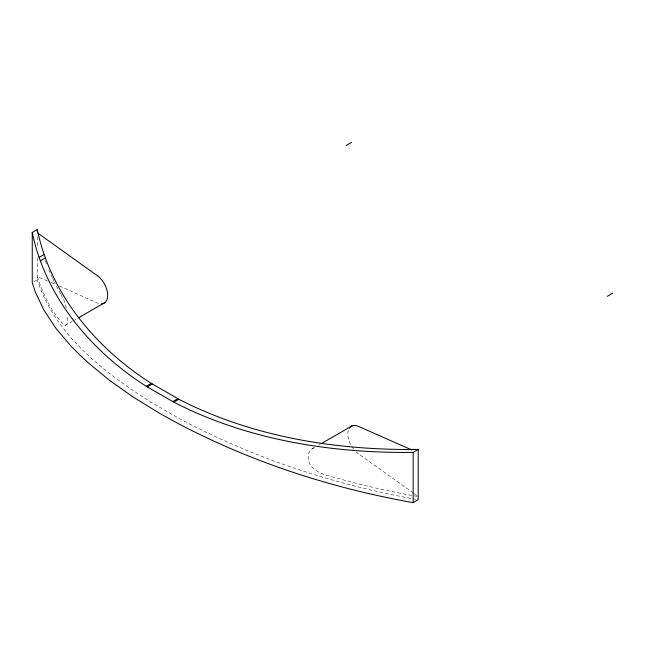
<?xml version="1.0" encoding="UTF-8"?>
<svg xmlns="http://www.w3.org/2000/svg" width="645" height="645" viewBox="0 0 645 645"><rect width="100%" height="100%" fill="white"/><g stroke="black" fill="none" stroke-linecap="round" stroke-linejoin="round"><path stroke-width="0.48" stroke-dasharray="3.23 2.42" d="M314.429 447.59C304.932 451.226 307.262 464.11 314.228 469.068C322.629 476.139 334.263 476.502 344.22 480.162C368.319 486.572 392.652 492.143 417.226 496.384M33.927 281.752L37.289 279.809L37.289 257.669M47.44 280.93L37.289 276.641C43.005 294.168 51.302 312.027 64.25 325.274L65.363 325.386L72.329 321.371M73.127 320.904L77.481 318.396M318.541 445.219L320.444 444.115M311.858 449.073L314.228 447.711M65.363 325.386L67.056 323.669L67.572 321.911L67.725 315.695M416.243 499.375C333.642 484.548 252.864 457.934 178.802 418.282L151.309 402.416C104.248 372.439 54.906 335.207 37.289 279.809M51.132 282.494L55.744 284.445M59.437 286.001L96.887 302.819A16.891 9.756 60 0 0 99.193 303.626M413.389 493.03L358.612 453.919A16.891 9.756 60 0 1 356.306 452.064M414.187 493.619L418.21 496.561M60.977 294.483L64.25 300.917L66.87 309.81M60.614 293.886L54.301 282.002M48.802 269.876L52.334 277.673M52.729 278.543L53.906 281.139M45.287 260.717L46.69 264.386M37.289 236.707L37.289 246.688M353.621 449.154A16.891 9.756 60 0 1 348.316 430.231"/><path stroke-width="0.97" d="M32.25 232.45L37.289 229.539C50.616 294.451 96.363 348.469 151.309 383.38L178.802 399.247C252.348 437.036 336.166 450.452 418.21 449.46L418.21 499.73L413.171 502.64C329.885 487.878 248.414 461.159 173.763 421.193L159.726 413.405L133.426 397.199L109.674 380.429L88.671 363.2L79.254 354.452L70.587 345.639L55.575 327.837L43.763 309.874L35.249 291.822L32.25 282.72L32.25 232.45C45.577 297.361 91.324 351.38 146.27 386.291L173.763 402.158C247.309 439.938 331.127 453.362 413.171 452.371L418.21 449.46M39.087 257.371L44.126 254.461M40.385 260.822L45.424 257.911M346.107 145.504L351.549 142.36M78.303 317.912L104.974 302.521M146.27 386.291L151.309 383.38M147.254 386.903L152.293 383.993M172.739 401.617L177.778 398.707M173.763 402.158L178.802 399.247M321.307 443.623L352.178 425.797M607.308 296.305L612.75 293.161M411.752 449.904L358.612 426.458A16.891 9.756 60 0 0 349.211 428.248M38.095 233.297L96.887 275.359A16.891 9.756 60 0 1 107.465 292.499A16.891 9.756 60 0 1 101.362 303.843M413.171 452.371L413.171 502.64M37.289 229.539L37.289 231.918"/></g></svg>
